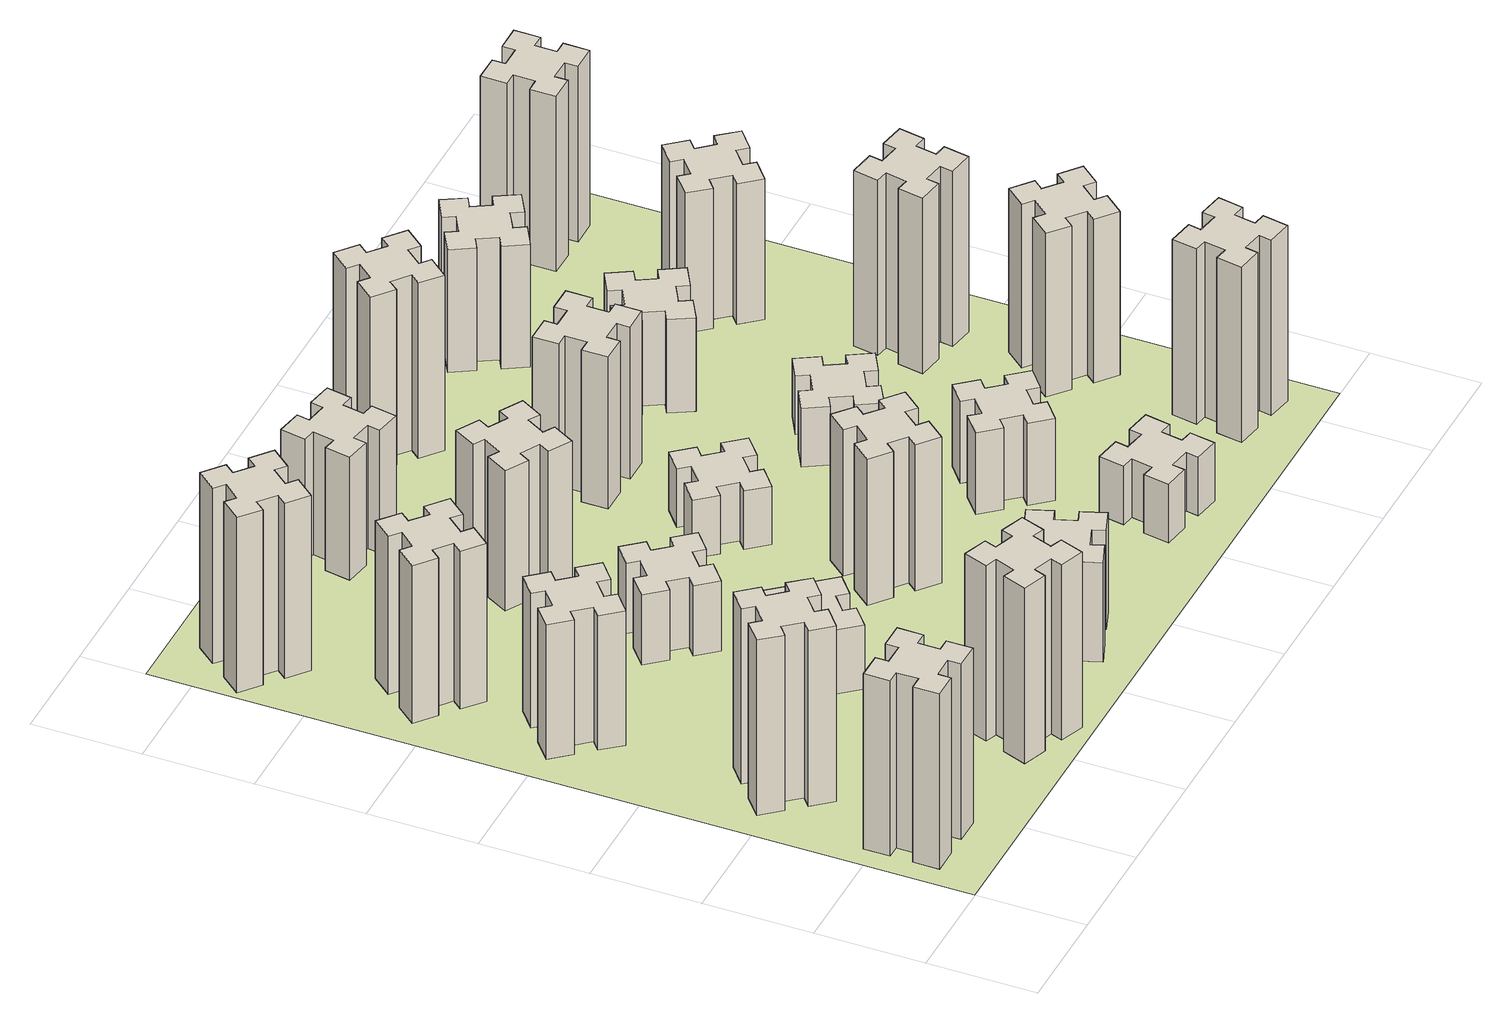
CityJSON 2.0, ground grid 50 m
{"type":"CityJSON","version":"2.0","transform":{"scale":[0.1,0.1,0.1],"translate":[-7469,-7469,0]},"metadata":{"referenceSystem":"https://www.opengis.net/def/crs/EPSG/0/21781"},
"CityObjects":{
"building1":{"type":"Building","attributes":{"class":"1000","function":"1000","usage":"1000","yearOfConstruction":2016,"roofType":"1000","measuredHeight":90,"storeysAboveGround":30,"storeysBelowGround":0},"geometry":[{"type":"Solid","lod":"1","boundaries":[[[[0,1,2,3,4,5,6,7,8,9,10,11,12,13,14,15,16,17,18,19]],[[17,16,20,21]],[[16,15,22,20]],[[15,14,23,22]],[[14,13,24,23]],[[13,12,25,24]],[[12,11,26,25]],[[11,10,27,26]],[[10,9,28,27]],[[9,8,29,28]],[[8,7,30,29]],[[7,6,31,30]],[[6,5,32,31]],[[5,4,33,32]],[[4,3,34,33]],[[3,2,35,34]],[[2,1,36,35]],[[1,0,37,36]],[[0,19,38,37]],[[19,18,39,38]],[[18,17,21,39]],[[24,25,26,27,28,29,30,31,32,33,34,35,36,37,38,39,21,20,22,23]]]]}]},
"building2":{"type":"Building","attributes":{"class":"1000","function":"1000","usage":"1000","yearOfConstruction":2016,"roofType":"1000","measuredHeight":90,"storeysAboveGround":30,"storeysBelowGround":0},"geometry":[{"type":"Solid","lod":"1","boundaries":[[[[40,41,42,43,44,45,46,47,48,49,50,51,52,53,54,55,56,57,58,59]],[[57,56,60,61]],[[56,55,62,60]],[[55,54,63,62]],[[54,53,64,63]],[[53,52,65,64]],[[52,51,66,65]],[[51,50,67,66]],[[50,49,68,67]],[[49,48,69,68]],[[48,47,70,69]],[[47,46,71,70]],[[46,45,72,71]],[[45,44,73,72]],[[44,43,74,73]],[[43,42,75,74]],[[42,41,76,75]],[[41,40,77,76]],[[40,59,78,77]],[[59,58,79,78]],[[58,57,61,79]],[[64,65,66,67,68,69,70,71,72,73,74,75,76,77,78,79,61,60,62,63]]]]}]},
"building3":{"type":"Building","attributes":{"class":"1000","function":"1000","usage":"1000","yearOfConstruction":2016,"roofType":"1000","measuredHeight":69,"storeysAboveGround":30,"storeysBelowGround":0},"geometry":[{"type":"Solid","lod":"1","boundaries":[[[[80,81,82,83,84,85,86,87,88,89,90,91,92,93,94,95,96,97,98,99]],[[97,96,100,101]],[[96,95,102,100]],[[95,94,103,102]],[[94,93,104,103]],[[93,92,105,104]],[[92,91,106,105]],[[91,90,107,106]],[[90,89,108,107]],[[89,88,109,108]],[[88,87,110,109]],[[87,86,111,110]],[[86,85,112,111]],[[85,84,113,112]],[[84,83,114,113]],[[83,82,115,114]],[[82,81,116,115]],[[81,80,117,116]],[[80,99,118,117]],[[99,98,119,118]],[[98,97,101,119]],[[104,105,106,107,108,109,110,111,112,113,114,115,116,117,118,119,101,100,102,103]]]]}]},
"building4":{"type":"Building","attributes":{"class":"1000","function":"1000","usage":"1000","yearOfConstruction":2016,"roofType":"1000","measuredHeight":81,"storeysAboveGround":30,"storeysBelowGround":0},"geometry":[{"type":"Solid","lod":"1","boundaries":[[[[120,121,122,123,124,125,126,127,128,129,130,131,132,133,134,135,136,137,138,139]],[[137,136,140,141]],[[136,135,142,140]],[[135,134,143,142]],[[134,133,144,143]],[[133,132,145,144]],[[132,131,146,145]],[[131,130,147,146]],[[130,129,148,147]],[[129,128,149,148]],[[128,127,150,149]],[[127,126,151,150]],[[126,125,152,151]],[[125,124,153,152]],[[124,123,154,153]],[[123,122,155,154]],[[122,121,156,155]],[[121,120,157,156]],[[120,139,158,157]],[[139,138,159,158]],[[138,137,141,159]],[[144,145,146,147,148,149,150,151,152,153,154,155,156,157,158,159,141,140,142,143]]]]}]},
"building5":{"type":"Building","attributes":{"class":"1000","function":"1000","usage":"1000","yearOfConstruction":2016,"roofType":"1000","measuredHeight":90,"storeysAboveGround":30,"storeysBelowGround":0},"geometry":[{"type":"Solid","lod":"1","boundaries":[[[[160,161,162,163,164,165,166,167,168,169,170,171,172,173,174,175,176,177,178,179]],[[177,176,180,181]],[[176,175,182,180]],[[175,174,183,182]],[[174,173,184,183]],[[173,172,185,184]],[[172,171,186,185]],[[171,170,187,186]],[[170,169,188,187]],[[169,168,189,188]],[[168,167,190,189]],[[167,166,191,190]],[[166,165,192,191]],[[165,164,193,192]],[[164,163,194,193]],[[163,162,195,194]],[[162,161,196,195]],[[161,160,197,196]],[[160,179,198,197]],[[179,178,199,198]],[[178,177,181,199]],[[184,185,186,187,188,189,190,191,192,193,194,195,196,197,198,199,181,180,182,183]]]]}]},
"building6":{"type":"Building","attributes":{"class":"1000","function":"1000","usage":"1000","yearOfConstruction":2016,"roofType":"1000","measuredHeight":90,"storeysAboveGround":30,"storeysBelowGround":0},"geometry":[{"type":"Solid","lod":"1","boundaries":[[[[200,201,202,203,204,205,206,207,208,209,210,211,212,213,214,215,216,217,218,219]],[[217,216,220,221]],[[216,215,222,220]],[[215,214,223,222]],[[214,213,224,223]],[[213,212,225,224]],[[212,211,226,225]],[[211,210,227,226]],[[210,209,228,227]],[[209,208,229,228]],[[208,207,230,229]],[[207,206,231,230]],[[206,205,232,231]],[[205,204,233,232]],[[204,203,234,233]],[[203,202,235,234]],[[202,201,236,235]],[[201,200,237,236]],[[200,219,238,237]],[[219,218,239,238]],[[218,217,221,239]],[[224,225,226,227,228,229,230,231,232,233,234,235,236,237,238,239,221,220,222,223]]]]}]},
"building7":{"type":"Building","attributes":{"class":"1000","function":"1000","usage":"1000","yearOfConstruction":2016,"roofType":"1000","measuredHeight":33,"storeysAboveGround":30,"storeysBelowGround":0},"geometry":[{"type":"Solid","lod":"1","boundaries":[[[[240,241,242,243,244,245,246,247,248,249,250,251,252,253,254,255,256,257,258,259]],[[257,256,260,261]],[[256,255,262,260]],[[255,254,263,262]],[[254,253,264,263]],[[253,252,265,264]],[[252,251,266,265]],[[251,250,267,266]],[[250,249,268,267]],[[249,248,269,268]],[[248,247,270,269]],[[247,246,271,270]],[[246,245,272,271]],[[245,244,273,272]],[[244,243,274,273]],[[243,242,275,274]],[[242,241,276,275]],[[241,240,277,276]],[[240,259,278,277]],[[259,258,279,278]],[[258,257,261,279]],[[264,265,266,267,268,269,270,271,272,273,274,275,276,277,278,279,261,260,262,263]]]]}]},
"building8":{"type":"Building","attributes":{"class":"1000","function":"1000","usage":"1000","yearOfConstruction":2016,"roofType":"1000","measuredHeight":36,"storeysAboveGround":30,"storeysBelowGround":0},"geometry":[{"type":"Solid","lod":"1","boundaries":[[[[280,281,282,283,284,285,286,287,288,289,290,291,292,293,294,295,296,297,298,299]],[[297,296,300,301]],[[296,295,302,300]],[[295,294,303,302]],[[294,293,304,303]],[[293,292,305,304]],[[292,291,306,305]],[[291,290,307,306]],[[290,289,308,307]],[[289,288,309,308]],[[288,287,310,309]],[[287,286,311,310]],[[286,285,312,311]],[[285,284,313,312]],[[284,283,314,313]],[[283,282,315,314]],[[282,281,316,315]],[[281,280,317,316]],[[280,299,318,317]],[[299,298,319,318]],[[298,297,301,319]],[[304,305,306,307,308,309,310,311,312,313,314,315,316,317,318,319,301,300,302,303]]]]}]},
"building9":{"type":"Building","attributes":{"class":"1000","function":"1000","usage":"1000","yearOfConstruction":2016,"roofType":"1000","measuredHeight":51,"storeysAboveGround":30,"storeysBelowGround":0},"geometry":[{"type":"Solid","lod":"1","boundaries":[[[[320,321,322,323,324,325,326,327,328,329,330,331,332,333,334,335,336,337,338,339]],[[337,336,340,341]],[[336,335,342,340]],[[335,334,343,342]],[[334,333,344,343]],[[333,332,345,344]],[[332,331,346,345]],[[331,330,347,346]],[[330,329,348,347]],[[329,328,349,348]],[[328,327,350,349]],[[327,326,351,350]],[[326,325,352,351]],[[325,324,353,352]],[[324,323,354,353]],[[323,322,355,354]],[[322,321,356,355]],[[321,320,357,356]],[[320,339,358,357]],[[339,338,359,358]],[[338,337,341,359]],[[344,345,346,347,348,349,350,351,352,353,354,355,356,357,358,359,341,340,342,343]]]]}]},
"building10":{"type":"Building","attributes":{"class":"1000","function":"1000","usage":"1000","yearOfConstruction":2016,"roofType":"1000","measuredHeight":72,"storeysAboveGround":30,"storeysBelowGround":0},"geometry":[{"type":"Solid","lod":"1","boundaries":[[[[360,361,362,363,364,365,366,367,368,369,370,371,372,373,374,375,376,377,378,379]],[[377,376,380,381]],[[376,375,382,380]],[[375,374,383,382]],[[374,373,384,383]],[[373,372,385,384]],[[372,371,386,385]],[[371,370,387,386]],[[370,369,388,387]],[[369,368,389,388]],[[368,367,390,389]],[[367,366,391,390]],[[366,365,392,391]],[[365,364,393,392]],[[364,363,394,393]],[[363,362,395,394]],[[362,361,396,395]],[[361,360,397,396]],[[360,379,398,397]],[[379,378,399,398]],[[378,377,381,399]],[[384,385,386,387,388,389,390,391,392,393,394,395,396,397,398,399,381,380,382,383]]]]}]},
"building11":{"type":"Building","attributes":{"class":"1000","function":"1000","usage":"1000","yearOfConstruction":2016,"roofType":"1000","measuredHeight":63,"storeysAboveGround":30,"storeysBelowGround":0},"geometry":[{"type":"Solid","lod":"1","boundaries":[[[[400,401,402,403,404,405,406,407,408,409,410,411,412,413,414,415,416,417,418,419]],[[417,416,420,421]],[[416,415,422,420]],[[415,414,423,422]],[[414,413,424,423]],[[413,412,425,424]],[[412,411,426,425]],[[411,410,427,426]],[[410,409,428,427]],[[409,408,429,428]],[[408,407,430,429]],[[407,406,431,430]],[[406,405,432,431]],[[405,404,433,432]],[[404,403,434,433]],[[403,402,435,434]],[[402,401,436,435]],[[401,400,437,436]],[[400,419,438,437]],[[419,418,439,438]],[[418,417,421,439]],[[424,425,426,427,428,429,430,431,432,433,434,435,436,437,438,439,421,420,422,423]]]]}]},
"building12":{"type":"Building","attributes":{"class":"1000","function":"1000","usage":"1000","yearOfConstruction":2016,"roofType":"1000","measuredHeight":75,"storeysAboveGround":30,"storeysBelowGround":0},"geometry":[{"type":"Solid","lod":"1","boundaries":[[[[440,441,442,443,444,445,446,447,448,449,450,451,452,453,454,455,456,457,458,459]],[[457,456,460,461]],[[456,455,462,460]],[[455,454,463,462]],[[454,453,464,463]],[[453,452,465,464]],[[452,451,466,465]],[[451,450,467,466]],[[450,449,468,467]],[[449,448,469,468]],[[448,447,470,469]],[[447,446,471,470]],[[446,445,472,471]],[[445,444,473,472]],[[444,443,474,473]],[[443,442,475,474]],[[442,441,476,475]],[[441,440,477,476]],[[440,459,478,477]],[[459,458,479,478]],[[458,457,461,479]],[[464,465,466,467,468,469,470,471,472,473,474,475,476,477,478,479,461,460,462,463]]]]}]},
"building13":{"type":"Building","attributes":{"class":"1000","function":"1000","usage":"1000","yearOfConstruction":2016,"roofType":"1000","measuredHeight":30,"storeysAboveGround":30,"storeysBelowGround":0},"geometry":[{"type":"Solid","lod":"1","boundaries":[[[[480,481,482,483,484,485,486,487,488,489,490,491,492,493,494,495,496,497,498,499]],[[497,496,500,501]],[[496,495,502,500]],[[495,494,503,502]],[[494,493,504,503]],[[493,492,505,504]],[[492,491,506,505]],[[491,490,507,506]],[[490,489,508,507]],[[489,488,509,508]],[[488,487,510,509]],[[487,486,511,510]],[[486,485,512,511]],[[485,484,513,512]],[[484,483,514,513]],[[483,482,515,514]],[[482,481,516,515]],[[481,480,517,516]],[[480,499,518,517]],[[499,498,519,518]],[[498,497,501,519]],[[504,505,506,507,508,509,510,511,512,513,514,515,516,517,518,519,501,500,502,503]]]]}]},
"building14":{"type":"Building","attributes":{"class":"1000","function":"1000","usage":"1000","yearOfConstruction":2016,"roofType":"1000","measuredHeight":78,"storeysAboveGround":30,"storeysBelowGround":0},"geometry":[{"type":"Solid","lod":"1","boundaries":[[[[520,521,522,523,524,525,526,527,528,529,530,531,532,533,534,535,536,537,538,539]],[[537,536,540,541]],[[536,535,542,540]],[[535,534,543,542]],[[534,533,544,543]],[[533,532,545,544]],[[532,531,546,545]],[[531,530,547,546]],[[530,529,548,547]],[[529,528,549,548]],[[528,527,550,549]],[[527,526,551,550]],[[526,525,552,551]],[[525,524,553,552]],[[524,523,554,553]],[[523,522,555,554]],[[522,521,556,555]],[[521,520,557,556]],[[520,539,558,557]],[[539,538,559,558]],[[538,537,541,559]],[[544,545,546,547,548,549,550,551,552,553,554,555,556,557,558,559,541,540,542,543]]]]}]},
"building15":{"type":"Building","attributes":{"class":"1000","function":"1000","usage":"1000","yearOfConstruction":2016,"roofType":"1000","measuredHeight":30,"storeysAboveGround":30,"storeysBelowGround":0},"geometry":[{"type":"Solid","lod":"1","boundaries":[[[[560,561,562,563,564,565,566,567,568,569,570,571,572,573,574,575,576,577,578,579]],[[577,576,580,581]],[[576,575,582,580]],[[575,574,583,582]],[[574,573,584,583]],[[573,572,585,584]],[[572,571,586,585]],[[571,570,587,586]],[[570,569,588,587]],[[569,568,589,588]],[[568,567,590,589]],[[567,566,591,590]],[[566,565,592,591]],[[565,564,593,592]],[[564,563,594,593]],[[563,562,595,594]],[[562,561,596,595]],[[561,560,597,596]],[[560,579,598,597]],[[579,578,599,598]],[[578,577,581,599]],[[584,585,586,587,588,589,590,591,592,593,594,595,596,597,598,599,581,580,582,583]]]]}]},
"building16":{"type":"Building","attributes":{"class":"1000","function":"1000","usage":"1000","yearOfConstruction":2016,"roofType":"1000","measuredHeight":90,"storeysAboveGround":30,"storeysBelowGround":0},"geometry":[{"type":"Solid","lod":"1","boundaries":[[[[600,601,602,603,604,605,606,607,608,609,610,611,612,613,614,615,616,617,618,619]],[[617,616,620,621]],[[616,615,622,620]],[[615,614,623,622]],[[614,613,624,623]],[[613,612,625,624]],[[612,611,626,625]],[[611,610,627,626]],[[610,609,628,627]],[[609,608,629,628]],[[608,607,630,629]],[[607,606,631,630]],[[606,605,632,631]],[[605,604,633,632]],[[604,603,634,633]],[[603,602,635,634]],[[602,601,636,635]],[[601,600,637,636]],[[600,619,638,637]],[[619,618,639,638]],[[618,617,621,639]],[[624,625,626,627,628,629,630,631,632,633,634,635,636,637,638,639,621,620,622,623]]]]}]},
"building17":{"type":"Building","attributes":{"class":"1000","function":"1000","usage":"1000","yearOfConstruction":2016,"roofType":"1000","measuredHeight":42,"storeysAboveGround":30,"storeysBelowGround":0},"geometry":[{"type":"Solid","lod":"1","boundaries":[[[[640,641,642,643,644,645,646,647,648,649,650,651,652,653,654,655,656,657,658,659]],[[657,656,660,661]],[[656,655,662,660]],[[655,654,663,662]],[[654,653,664,663]],[[653,652,665,664]],[[652,651,666,665]],[[651,650,667,666]],[[650,649,668,667]],[[649,648,669,668]],[[648,647,670,669]],[[647,646,671,670]],[[646,645,672,671]],[[645,644,673,672]],[[644,643,674,673]],[[643,642,675,674]],[[642,641,676,675]],[[641,640,677,676]],[[640,659,678,677]],[[659,658,679,678]],[[658,657,661,679]],[[664,665,666,667,668,669,670,671,672,673,674,675,676,677,678,679,661,660,662,663]]]]}]},
"building18":{"type":"Building","attributes":{"class":"1000","function":"1000","usage":"1000","yearOfConstruction":2016,"roofType":"1000","measuredHeight":30,"storeysAboveGround":30,"storeysBelowGround":0},"geometry":[{"type":"Solid","lod":"1","boundaries":[[[[680,681,682,683,684,685,686,687,688,689,690,691,692,693,694,695,696,697,698,699]],[[697,696,700,701]],[[696,695,702,700]],[[695,694,703,702]],[[694,693,704,703]],[[693,692,705,704]],[[692,691,706,705]],[[691,690,707,706]],[[690,689,708,707]],[[689,688,709,708]],[[688,687,710,709]],[[687,686,711,710]],[[686,685,712,711]],[[685,684,713,712]],[[684,683,714,713]],[[683,682,715,714]],[[682,681,716,715]],[[681,680,717,716]],[[680,699,718,717]],[[699,698,719,718]],[[698,697,701,719]],[[704,705,706,707,708,709,710,711,712,713,714,715,716,717,718,719,701,700,702,703]]]]}]},
"building19":{"type":"Building","attributes":{"class":"1000","function":"1000","usage":"1000","yearOfConstruction":2016,"roofType":"1000","measuredHeight":48,"storeysAboveGround":30,"storeysBelowGround":0},"geometry":[{"type":"Solid","lod":"1","boundaries":[[[[720,721,722,723,724,725,726,727,728,729,730,731,732,733,734,735,736,737,738,739]],[[737,736,740,741]],[[736,735,742,740]],[[735,734,743,742]],[[734,733,744,743]],[[733,732,745,744]],[[732,731,746,745]],[[731,730,747,746]],[[730,729,748,747]],[[729,728,749,748]],[[728,727,750,749]],[[727,726,751,750]],[[726,725,752,751]],[[725,724,753,752]],[[724,723,754,753]],[[723,722,755,754]],[[722,721,756,755]],[[721,720,757,756]],[[720,739,758,757]],[[739,738,759,758]],[[738,737,741,759]],[[744,745,746,747,748,749,750,751,752,753,754,755,756,757,758,759,741,740,742,743]]]]}]},
"building20":{"type":"Building","attributes":{"class":"1000","function":"1000","usage":"1000","yearOfConstruction":2016,"roofType":"1000","measuredHeight":90,"storeysAboveGround":30,"storeysBelowGround":0},"geometry":[{"type":"Solid","lod":"1","boundaries":[[[[760,761,762,763,764,765,766,767,768,769,770,771,772,773,774,775,776,777,778,779]],[[777,776,780,781]],[[776,775,782,780]],[[775,774,783,782]],[[774,773,784,783]],[[773,772,785,784]],[[772,771,786,785]],[[771,770,787,786]],[[770,769,788,787]],[[769,768,789,788]],[[768,767,790,789]],[[767,766,791,790]],[[766,765,792,791]],[[765,764,793,792]],[[764,763,794,793]],[[763,762,795,794]],[[762,761,796,795]],[[761,760,797,796]],[[760,779,798,797]],[[779,778,799,798]],[[778,777,781,799]],[[784,785,786,787,788,789,790,791,792,793,794,795,796,797,798,799,781,780,782,783]]]]}]},
"building21":{"type":"Building","attributes":{"class":"1000","function":"1000","usage":"1000","yearOfConstruction":2016,"roofType":"1000","measuredHeight":63,"storeysAboveGround":30,"storeysBelowGround":0},"geometry":[{"type":"Solid","lod":"1","boundaries":[[[[800,801,802,803,804,805,806,807,808,809,810,811,812,813,814,815,816,817,818,819]],[[817,816,820,821]],[[816,815,822,820]],[[815,814,823,822]],[[814,813,824,823]],[[813,812,825,824]],[[812,811,826,825]],[[811,810,827,826]],[[810,809,828,827]],[[809,808,829,828]],[[808,807,830,829]],[[807,806,831,830]],[[806,805,832,831]],[[805,804,833,832]],[[804,803,834,833]],[[803,802,835,834]],[[802,801,836,835]],[[801,800,837,836]],[[800,819,838,837]],[[819,818,839,838]],[[818,817,821,839]],[[824,825,826,827,828,829,830,831,832,833,834,835,836,837,838,839,821,820,822,823]]]]}]},
"building22":{"type":"Building","attributes":{"class":"1000","function":"1000","usage":"1000","yearOfConstruction":2016,"roofType":"1000","measuredHeight":84,"storeysAboveGround":30,"storeysBelowGround":0},"geometry":[{"type":"Solid","lod":"1","boundaries":[[[[840,841,842,843,844,845,846,847,848,849,850,851,852,853,854,855,856,857,858,859]],[[857,856,860,861]],[[856,855,862,860]],[[855,854,863,862]],[[854,853,864,863]],[[853,852,865,864]],[[852,851,866,865]],[[851,850,867,866]],[[850,849,868,867]],[[849,848,869,868]],[[848,847,870,869]],[[847,846,871,870]],[[846,845,872,871]],[[845,844,873,872]],[[844,843,874,873]],[[843,842,875,874]],[[842,841,876,875]],[[841,840,877,876]],[[840,859,878,877]],[[859,858,879,878]],[[858,857,861,879]],[[864,865,866,867,868,869,870,871,872,873,874,875,876,877,878,879,861,860,862,863]]]]}]},
"building23":{"type":"Building","attributes":{"class":"1000","function":"1000","usage":"1000","yearOfConstruction":2016,"roofType":"1000","measuredHeight":90,"storeysAboveGround":30,"storeysBelowGround":0},"geometry":[{"type":"Solid","lod":"1","boundaries":[[[[880,881,882,883,884,885,886,887,888,889,890,891,892,893,894,895,896,897,898,899]],[[897,896,900,901]],[[896,895,902,900]],[[895,894,903,902]],[[894,893,904,903]],[[893,892,905,904]],[[892,891,906,905]],[[891,890,907,906]],[[890,889,908,907]],[[889,888,909,908]],[[888,887,910,909]],[[887,886,911,910]],[[886,885,912,911]],[[885,884,913,912]],[[884,883,914,913]],[[883,882,915,914]],[[882,881,916,915]],[[881,880,917,916]],[[880,899,918,917]],[[899,898,919,918]],[[898,897,901,919]],[[904,905,906,907,908,909,910,911,912,913,914,915,916,917,918,919,901,900,902,903]]]]}]},
"building24":{"type":"Building","attributes":{"class":"1000","function":"1000","usage":"1000","yearOfConstruction":2016,"roofType":"1000","measuredHeight":72,"storeysAboveGround":30,"storeysBelowGround":0},"geometry":[{"type":"Solid","lod":"1","boundaries":[[[[920,921,922,923,924,925,926,927,928,929,930,931,932,933,934,935,936,937,938,939]],[[937,936,940,941]],[[936,935,942,940]],[[935,934,943,942]],[[934,933,944,943]],[[933,932,945,944]],[[932,931,946,945]],[[931,930,947,946]],[[930,929,948,947]],[[929,928,949,948]],[[928,927,950,949]],[[927,926,951,950]],[[926,925,952,951]],[[925,924,953,952]],[[924,923,954,953]],[[923,922,955,954]],[[922,921,956,955]],[[921,920,957,956]],[[920,939,958,957]],[[939,938,959,958]],[[938,937,941,959]],[[944,945,946,947,948,949,950,951,952,953,954,955,956,957,958,959,941,940,942,943]]]]}]},
"building25":{"type":"Building","attributes":{"class":"1000","function":"1000","usage":"1000","yearOfConstruction":2016,"roofType":"1000","measuredHeight":90,"storeysAboveGround":30,"storeysBelowGround":0},"geometry":[{"type":"Solid","lod":"1","boundaries":[[[[960,961,962,963,964,965,966,967,968,969,970,971,972,973,974,975,976,977,978,979]],[[977,976,980,981]],[[976,975,982,980]],[[975,974,983,982]],[[974,973,984,983]],[[973,972,985,984]],[[972,971,986,985]],[[971,970,987,986]],[[970,969,988,987]],[[969,968,989,988]],[[968,967,990,989]],[[967,966,991,990]],[[966,965,992,991]],[[965,964,993,992]],[[964,963,994,993]],[[963,962,995,994]],[[962,961,996,995]],[[961,960,997,996]],[[960,979,998,997]],[[979,978,999,998]],[[978,977,981,999]],[[984,985,986,987,988,989,990,991,992,993,994,995,996,997,998,999,981,980,982,983]]]]}]},
"landuse1":{"type":"LandUse","attributes":{"name":"plot1","function":"1010"},"geometry":[{"type":"MultiSurface","lod":"1","boundaries":[[[1000,1001,1002,1003]]]}]}
},
"vertices":[
[165,425,0],[165,325,0],[105,325,0],[105,205,0],[225,205,0],[225,265,0],[325,265,0],[325,205,0],[445,205,0],[445,325,0],[385,325,0],[385,425,0],[445,425,0],[445,545,0],[325,545,0],[325,485,0],[225,485,0],[225,545,0],[105,545,0],[105,425,0],[225,485,900],[225,545,900],[325,485,900],[325,545,900],[445,545,900],[445,425,900],[385,425,900],[385,325,900],[445,325,900],[445,205,900],[325,205,900],[325,265,900],[225,265,900],[225,205,900],[105,205,900],[105,325,900],[165,325,900],[165,425,900],[105,425,900],[105,545,900],
[492,1048,0],[427,1124,0],[473,1163,0],[396,1255,0],[304,1178,0],[343,1132,0],[266,1067,0],[228,1113,0],[136,1036,0],[213,944,0],[259,983,0],[323,906,0],[277,868,0],[354,776,0],[446,853,0],[408,899,0],[484,963,0],[523,917,0],[615,994,0],[538,1086,0],[484,963,900],[523,917,900],[408,899,900],[446,853,900],[354,776,900],[277,868,900],[323,906,900],[259,983,900],[213,944,900],[136,1036,900],[228,1113,900],[266,1067,900],[343,1132,900],[304,1178,900],[396,1255,900],[473,1163,900],[427,1124,900],[492,1048,900],[538,1086,900],[615,994,900],
[492,1988,0],[427,2064,0],[473,2103,0],[396,2195,0],[304,2118,0],[343,2072,0],[266,2007,0],[228,2053,0],[136,1976,0],[213,1884,0],[259,1923,0],[323,1846,0],[277,1808,0],[354,1716,0],[446,1793,0],[408,1839,0],[484,1903,0],[523,1857,0],[615,1934,0],[538,2026,0],[484,1903,690],[523,1857,690],[408,1839,690],[446,1793,690],[354,1716,690],[277,1808,690],[323,1846,690],[259,1923,690],[213,1884,690],[136,1976,690],[228,2053,690],[266,2007,690],[343,2072,690],[304,2118,690],[396,2195,690],[473,2103,690],[427,2064,690],[492,1988,690],[538,2026,690],[615,1934,690],
[484,2647,0],[408,2712,0],[446,2758,0],[354,2835,0],[277,2743,0],[323,2704,0],[259,2628,0],[213,2666,0],[136,2574,0],[228,2497,0],[266,2543,0],[343,2479,0],[304,2433,0],[396,2356,0],[473,2448,0],[427,2486,0],[492,2563,0],[538,2524,0],[615,2616,0],[523,2693,0],[492,2563,810],[538,2524,810],[427,2486,810],[473,2448,810],[396,2356,810],[304,2433,810],[343,2479,810],[266,2543,810],[228,2497,810],[136,2574,810],[213,2666,810],[259,2628,810],[323,2704,810],[277,2743,810],[354,2835,810],[446,2758,810],[408,2712,810],[484,2647,810],[523,2693,810],[615,2616,810],
[1029,360,0],[995,266,0],[939,287,0],[897,174,0],[1010,133,0],[1031,189,0],[1125,155,0],[1104,99,0],[1217,57,0],[1258,170,0],[1202,191,0],[1236,285,0],[1292,264,0],[1333,377,0],[1220,418,0],[1200,362,0],[1106,396,0],[1127,452,0],[1014,493,0],[973,380,0],[1106,396,900],[1127,452,900],[1200,362,900],[1220,418,900],[1333,377,900],[1292,264,900],[1236,285,900],[1202,191,900],[1258,170,900],[1217,57,900],[1104,99,900],[1125,155,900],[1031,189,900],[1010,133,900],[897,174,900],[939,287,900],[995,266,900],[1029,360,900],[973,380,900],[1014,493,900],
[384,3387,0],[308,3452,0],[346,3498,0],[254,3575,0],[177,3483,0],[223,3444,0],[159,3368,0],[113,3406,0],[36,3314,0],[128,3237,0],[166,3283,0],[243,3219,0],[204,3173,0],[296,3096,0],[373,3188,0],[327,3226,0],[392,3303,0],[438,3264,0],[515,3356,0],[423,3433,0],[392,3303,900],[438,3264,900],[327,3226,900],[373,3188,900],[296,3096,900],[204,3173,900],[243,3219,900],[166,3283,900],[128,3237,900],[36,3314,900],[113,3406,900],[159,3368,900],[223,3444,900],[177,3483,900],[254,3575,900],[346,3498,900],[308,3452,900],[384,3387,900],[423,3433,900],[515,3356,900],
[1083,1332,0],[1006,1267,0],[968,1313,0],[876,1236,0],[953,1144,0],[999,1183,0],[1063,1106,0],[1017,1068,0],[1094,976,0],[1186,1053,0],[1148,1099,0],[1224,1163,0],[1263,1117,0],[1355,1194,0],[1278,1286,0],[1232,1248,0],[1167,1324,0],[1213,1363,0],[1136,1455,0],[1044,1378,0],[1167,1324,330],[1213,1363,330],[1232,1248,330],[1278,1286,330],[1355,1194,330],[1263,1117,330],[1224,1163,330],[1148,1099,330],[1186,1053,330],[1094,976,330],[1017,1068,330],[1063,1106,330],[999,1183,330],[953,1144,330],[876,1236,330],[968,1313,330],[1006,1267,330],[1083,1332,330],[1044,1378,330],[1136,1455,330],
[1083,1972,0],[1006,1907,0],[968,1953,0],[876,1876,0],[953,1784,0],[999,1823,0],[1063,1746,0],[1017,1708,0],[1094,1616,0],[1186,1693,0],[1148,1739,0],[1224,1803,0],[1263,1757,0],[1355,1834,0],[1278,1926,0],[1232,1888,0],[1167,1964,0],[1213,2003,0],[1136,2095,0],[1044,2018,0],[1167,1964,360],[1213,2003,360],[1232,1888,360],[1278,1926,360],[1355,1834,360],[1263,1757,360],[1224,1803,360],[1148,1739,360],[1186,1693,360],[1094,1616,360],[1017,1708,360],[1063,1746,360],[999,1823,360],[953,1784,360],[876,1876,360],[968,1953,360],[1006,1907,360],[1083,1972,360],[1044,2018,360],[1136,2095,360],
[1765,496,0],[1671,462,0],[1650,518,0],[1537,477,0],[1579,364,0],[1635,385,0],[1669,291,0],[1613,270,0],[1654,157,0],[1767,199,0],[1746,255,0],[1840,289,0],[1860,233,0],[1973,274,0],[1932,387,0],[1876,366,0],[1842,460,0],[1898,480,0],[1857,593,0],[1744,552,0],[1842,460,510],[1898,480,510],[1876,366,510],[1932,387,510],[1973,274,510],[1860,233,510],[1840,289,510],[1746,255,510],[1767,199,510],[1654,157,510],[1613,270,510],[1669,291,510],[1635,385,510],[1579,364,510],[1537,477,510],[1650,518,510],[1671,462,510],[1765,496,510],[1744,552,510],[1857,593,510],
[1314,2666,0],[1227,2716,0],[1257,2768,0],[1153,2828,0],[1093,2724,0],[1145,2694,0],[1095,2607,0],[1043,2637,0],[983,2533,0],[1087,2473,0],[1117,2525,0],[1204,2475,0],[1174,2423,0],[1278,2363,0],[1338,2467,0],[1286,2497,0],[1336,2584,0],[1388,2554,0],[1448,2658,0],[1344,2718,0],[1336,2584,720],[1388,2554,720],[1286,2497,720],[1338,2467,720],[1278,2363,720],[1174,2423,720],[1204,2475,720],[1117,2525,720],[1087,2473,720],[983,2533,720],[1043,2637,720],[1095,2607,720],[1145,2694,720],[1093,2724,720],[1153,2828,720],[1257,2768,720],[1227,2716,720],[1314,2666,720],[1344,2718,720],[1448,2658,720],
[1016,3404,0],[998,3305,0],[939,3316,0],[918,3197,0],[1037,3177,0],[1047,3236,0],[1145,3218,0],[1135,3159,0],[1253,3138,0],[1274,3257,0],[1215,3267,0],[1232,3365,0],[1291,3355,0],[1312,3473,0],[1194,3494,0],[1184,3435,0],[1085,3452,0],[1096,3511,0],[977,3532,0],[957,3414,0],[1085,3452,630],[1096,3511,630],[1184,3435,630],[1194,3494,630],[1312,3473,630],[1291,3355,630],[1232,3365,630],[1215,3267,630],[1274,3257,630],[1253,3138,630],[1135,3159,630],[1145,3218,630],[1047,3236,630],[1037,3177,630],[918,3197,630],[939,3316,630],[998,3305,630],[1016,3404,630],[957,3414,630],[977,3532,630],
[1803,1324,0],[1739,1248,0],[1693,1286,0],[1616,1194,0],[1708,1117,0],[1746,1163,0],[1823,1099,0],[1784,1053,0],[1876,976,0],[1953,1068,0],[1907,1106,0],[1972,1183,0],[2018,1144,0],[2095,1236,0],[2003,1313,0],[1964,1267,0],[1888,1332,0],[1926,1378,0],[1834,1455,0],[1757,1363,0],[1888,1332,750],[1926,1378,750],[1964,1267,750],[2003,1313,750],[2095,1236,750],[2018,1144,750],[1972,1183,750],[1907,1106,750],[1953,1068,750],[1876,976,750],[1784,1053,750],[1823,1099,750],[1746,1163,750],[1708,1117,750],[1616,1194,750],[1693,1286,750],[1739,1248,750],[1803,1324,750],[1757,1363,750],[1834,1455,750],
[1972,1988,0],[1907,2064,0],[1953,2103,0],[1876,2195,0],[1784,2118,0],[1823,2072,0],[1746,2007,0],[1708,2053,0],[1616,1976,0],[1693,1884,0],[1739,1923,0],[1803,1846,0],[1757,1808,0],[1834,1716,0],[1926,1793,0],[1888,1839,0],[1964,1903,0],[2003,1857,0],[2095,1934,0],[2018,2026,0],[1964,1903,300],[2003,1857,300],[1888,1839,300],[1926,1793,300],[1834,1716,300],[1757,1808,300],[1803,1846,300],[1739,1923,300],[1693,1884,300],[1616,1976,300],[1708,2053,300],[1746,2007,300],[1823,2072,300],[1784,2118,300],[1876,2195,300],[1953,2103,300],[1907,2064,300],[1972,1988,300],[2018,2026,300],[2095,1934,300],
[1845,2645,0],[1845,2545,0],[1785,2545,0],[1785,2425,0],[1905,2425,0],[1905,2485,0],[2005,2485,0],[2005,2425,0],[2125,2425,0],[2125,2545,0],[2065,2545,0],[2065,2645,0],[2125,2645,0],[2125,2765,0],[2005,2765,0],[2005,2705,0],[1905,2705,0],[1905,2765,0],[1785,2765,0],[1785,2645,0],[1905,2705,780],[1905,2765,780],[2005,2705,780],[2005,2765,780],[2125,2765,780],[2125,2645,780],[2065,2645,780],[2065,2545,780],[2125,2545,780],[2125,2425,780],[2005,2425,780],[2005,2485,780],[1905,2485,780],[1905,2425,780],[1785,2425,780],[1785,2545,780],[1845,2545,780],[1845,2645,780],[1785,2645,780],[1785,2765,780],
[2596,444,0],[2578,345,0],[2519,356,0],[2498,237,0],[2617,217,0],[2627,276,0],[2725,258,0],[2715,199,0],[2833,178,0],[2854,297,0],[2795,307,0],[2812,405,0],[2871,395,0],[2892,513,0],[2774,534,0],[2764,475,0],[2665,492,0],[2676,551,0],[2557,572,0],[2537,454,0],[2665,492,300],[2676,551,300],[2764,475,300],[2774,534,300],[2892,513,300],[2871,395,300],[2812,405,300],[2795,307,300],[2854,297,300],[2833,178,300],[2715,199,300],[2725,258,300],[2627,276,300],[2617,217,300],[2498,237,300],[2519,356,300],[2578,345,300],[2596,444,300],[2537,454,300],[2557,572,300],
[1746,3383,0],[1823,3319,0],[1784,3273,0],[1876,3196,0],[1953,3288,0],[1907,3326,0],[1972,3403,0],[2018,3364,0],[2095,3456,0],[2003,3533,0],[1964,3487,0],[1888,3552,0],[1926,3598,0],[1834,3675,0],[1757,3583,0],[1803,3544,0],[1739,3468,0],[1693,3506,0],[1616,3414,0],[1708,3337,0],[1739,3468,900],[1693,3506,900],[1803,3544,900],[1757,3583,900],[1834,3675,900],[1926,3598,900],[1888,3552,900],[1964,3487,900],[2003,3533,900],[2095,3456,900],[2018,3364,900],[1972,3403,900],[1907,3326,900],[1953,3288,900],[1876,3196,900],[1784,3273,900],[1823,3319,900],[1746,3383,900],[1708,3337,900],[1616,3414,900],
[2563,1132,0],[2486,1067,0],[2448,1113,0],[2356,1036,0],[2433,944,0],[2479,983,0],[2543,906,0],[2497,868,0],[2574,776,0],[2666,853,0],[2628,899,0],[2704,963,0],[2743,917,0],[2835,994,0],[2758,1086,0],[2712,1048,0],[2647,1124,0],[2693,1163,0],[2616,1255,0],[2524,1178,0],[2647,1124,420],[2693,1163,420],[2712,1048,420],[2758,1086,420],[2835,994,420],[2743,917,420],[2704,963,420],[2628,899,420],[2666,853,420],[2574,776,420],[2497,868,420],[2543,906,420],[2479,983,420],[2433,944,420],[2356,1036,420],[2448,1113,420],[2486,1067,420],[2563,1132,420],[2524,1178,420],[2616,1255,420],
[2475,1744,0],[2525,1657,0],[2473,1627,0],[2533,1523,0],[2637,1583,0],[2607,1635,0],[2694,1685,0],[2724,1633,0],[2828,1693,0],[2768,1797,0],[2716,1767,0],[2666,1854,0],[2718,1884,0],[2658,1988,0],[2554,1928,0],[2584,1876,0],[2497,1826,0],[2467,1878,0],[2363,1818,0],[2423,1714,0],[2497,1826,300],[2467,1878,300],[2584,1876,300],[2554,1928,300],[2658,1988,300],[2718,1884,300],[2666,1854,300],[2716,1767,300],[2768,1797,300],[2828,1693,300],[2724,1633,300],[2694,1685,300],[2607,1635,300],[2637,1583,300],[2533,1523,300],[2473,1627,300],[2525,1657,300],[2475,1744,300],[2423,1714,300],[2363,1818,300],
[2475,2584,0],[2525,2497,0],[2473,2467,0],[2533,2363,0],[2637,2423,0],[2607,2475,0],[2694,2525,0],[2724,2473,0],[2828,2533,0],[2768,2637,0],[2716,2607,0],[2666,2694,0],[2718,2724,0],[2658,2828,0],[2554,2768,0],[2584,2716,0],[2497,2666,0],[2467,2718,0],[2363,2658,0],[2423,2554,0],[2497,2666,480],[2467,2718,480],[2584,2716,480],[2554,2768,480],[2658,2828,480],[2718,2724,480],[2666,2694,480],[2716,2607,480],[2768,2637,480],[2828,2533,480],[2724,2473,480],[2694,2525,480],[2607,2475,480],[2637,2423,480],[2533,2363,480],[2473,2467,480],[2525,2497,480],[2475,2584,480],[2423,2554,480],[2363,2658,480],
[3504,475,0],[3405,492,0],[3416,551,0],[3297,572,0],[3277,454,0],[3336,444,0],[3318,345,0],[3259,356,0],[3238,237,0],[3357,217,0],[3367,276,0],[3465,258,0],[3455,199,0],[3573,178,0],[3594,297,0],[3535,307,0],[3552,405,0],[3611,395,0],[3632,513,0],[3514,534,0],[3552,405,900],[3611,395,900],[3535,307,900],[3594,297,900],[3573,178,900],[3455,199,900],[3465,258,900],[3367,276,900],[3357,217,900],[3238,237,900],[3259,356,900],[3318,345,900],[3336,444,900],[3277,454,900],[3297,572,900],[3416,551,900],[3405,492,900],[3504,475,900],[3514,534,900],[3632,513,900],
[2716,3347,0],[2666,3434,0],[2718,3464,0],[2658,3568,0],[2554,3508,0],[2584,3456,0],[2497,3406,0],[2467,3458,0],[2363,3398,0],[2423,3294,0],[2475,3324,0],[2525,3237,0],[2473,3207,0],[2533,3103,0],[2637,3163,0],[2607,3215,0],[2694,3265,0],[2724,3213,0],[2828,3273,0],[2768,3377,0],[2694,3265,630],[2724,3213,630],[2607,3215,630],[2637,3163,630],[2533,3103,630],[2473,3207,630],[2525,3237,630],[2475,3324,630],[2423,3294,630],[2363,3398,630],[2467,3458,630],[2497,3406,630],[2584,3456,630],[2554,3508,630],[2658,3568,630],[2718,3464,630],[2666,3434,630],[2716,3347,630],[2768,3377,630],[2828,3273,630],
[3487,1006,0],[3552,1083,0],[3598,1044,0],[3675,1136,0],[3583,1213,0],[3544,1167,0],[3468,1232,0],[3506,1278,0],[3414,1355,0],[3337,1263,0],[3383,1224,0],[3319,1148,0],[3273,1186,0],[3196,1094,0],[3288,1017,0],[3326,1063,0],[3403,999,0],[3364,953,0],[3456,876,0],[3533,968,0],[3403,999,840],[3364,953,840],[3326,1063,840],[3288,1017,840],[3196,1094,840],[3273,1186,840],[3319,1148,840],[3383,1224,840],[3337,1263,840],[3414,1355,840],[3506,1278,840],[3468,1232,840],[3544,1167,840],[3583,1213,840],[3675,1136,840],[3598,1044,840],[3552,1083,840],[3487,1006,840],[3533,968,840],[3456,876,840],
[3267,1656,0],[3365,1638,0],[3355,1579,0],[3473,1558,0],[3494,1677,0],[3435,1687,0],[3452,1785,0],[3511,1775,0],[3532,1893,0],[3414,1914,0],[3404,1855,0],[3305,1872,0],[3316,1931,0],[3197,1952,0],[3177,1834,0],[3236,1824,0],[3218,1725,0],[3159,1736,0],[3138,1617,0],[3257,1597,0],[3218,1725,900],[3159,1736,900],[3236,1824,900],[3177,1834,900],[3197,1952,900],[3316,1931,900],[3305,1872,900],[3404,1855,900],[3414,1914,900],[3532,1893,900],[3511,1775,900],[3452,1785,900],[3435,1687,900],[3494,1677,900],[3473,1558,900],[3355,1579,900],[3365,1638,900],[3267,1656,900],[3257,1597,900],[3138,1617,900],
[3119,2563,0],[3183,2486,0],[3137,2448,0],[3214,2356,0],[3306,2433,0],[3268,2479,0],[3344,2543,0],[3383,2497,0],[3475,2574,0],[3398,2666,0],[3352,2628,0],[3287,2704,0],[3333,2743,0],[3256,2835,0],[3164,2758,0],[3203,2712,0],[3126,2647,0],[3088,2693,0],[2996,2616,0],[3073,2524,0],[3126,2647,720],[3088,2693,720],[3203,2712,720],[3164,2758,720],[3256,2835,720],[3333,2743,720],[3287,2704,720],[3352,2628,720],[3398,2666,720],[3475,2574,720],[3383,2497,720],[3344,2543,720],[3268,2479,720],[3306,2433,720],[3214,2356,720],[3137,2448,720],[3183,2486,720],[3119,2563,720],[3073,2524,720],[2996,2616,720],
[3285,3325,0],[3385,3325,0],[3385,3265,0],[3505,3265,0],[3505,3385,0],[3445,3385,0],[3445,3485,0],[3505,3485,0],[3505,3605,0],[3385,3605,0],[3385,3545,0],[3285,3545,0],[3285,3605,0],[3165,3605,0],[3165,3485,0],[3225,3485,0],[3225,3385,0],[3165,3385,0],[3165,3265,0],[3285,3265,0],[3225,3385,900],[3165,3385,900],[3225,3485,900],[3165,3485,900],[3165,3605,900],[3285,3605,900],[3285,3545,900],[3385,3545,900],[3385,3605,900],[3505,3605,900],[3505,3485,900],[3445,3485,900],[3445,3385,900],[3505,3385,900],[3505,3265,900],[3385,3265,900],[3385,3325,900],[3285,3325,900],[3285,3265,900],[3165,3265,900],
[5,3705,0],[3705,3705,0],[3705,5,0],[5,5,0]
]}
